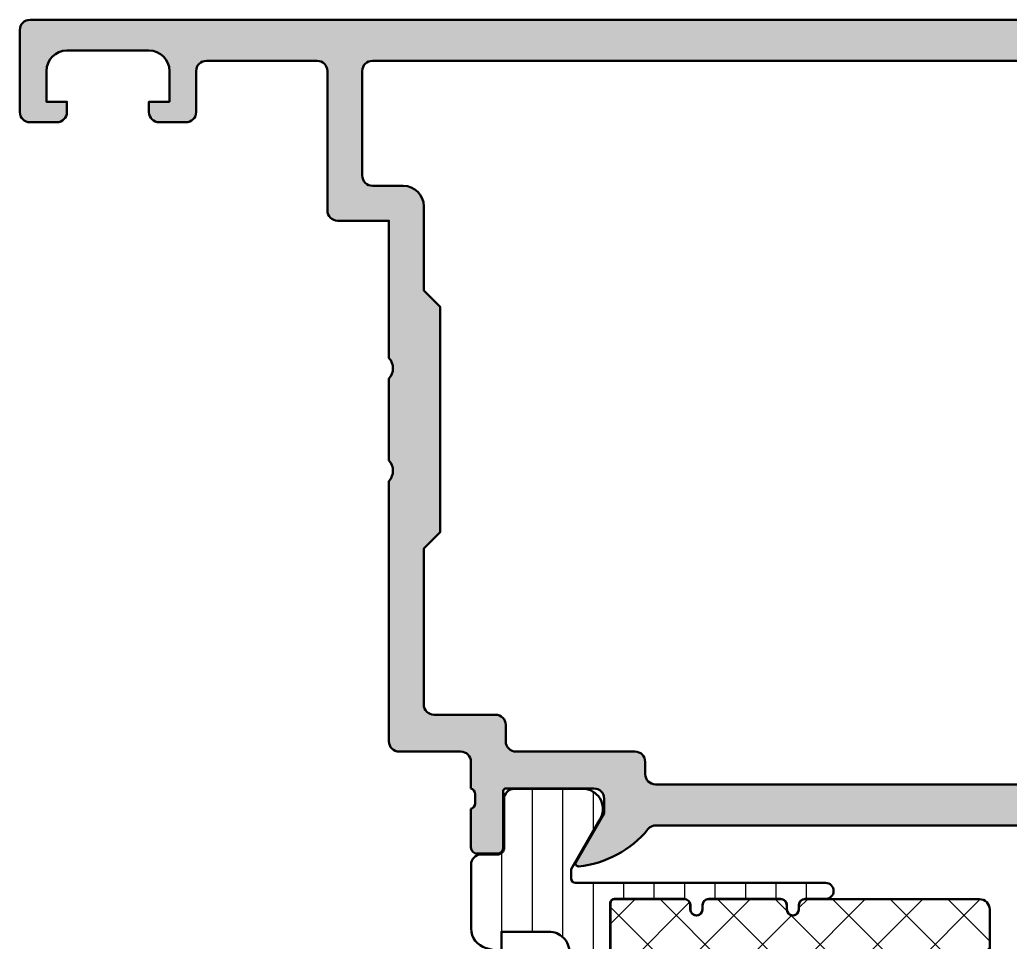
# Model space of a CAD drawing. Extents: x -25 to 78, y 0 to 90.
# Drawn here: x -25 to 23.3, y 45 to 90 of the extents above; entities that cross this region are included whole.
import ezdxf

# ---------------------------------------------------------------- set-up
doc = ezdxf.new("R2010")
doc.units = 0
for name, color, linetype, lineweight in [('0S-Alu contour', 7, 'Continuous', 50), ('0S-Alu hatch', 252, 'Continuous', 25), ('0S-Plastic contour', 254, 'Continuous', 50), ('0S-Plastic hatch', 253, 'Continuous', 25), ('0S-PT contour', 91, 'Continuous', 50), ('0S-PT hatch', 103, 'Continuous', 25)]:
    doc.layers.add(name, color=color, linetype=linetype, lineweight=lineweight)

# ---------------------------------------------------------------- blocks, each defined once
blk = doc.blocks.new('439400__DF1CBACC_DC30_46AF_9E8D_9D6C6696B9F3_')
at = {"layer": '0S-PT hatch'}
h = blk.add_hatch(dxfattribs=at)
h.set_pattern_fill('ANSI37', color=256, scale=0.625, angle=90, style=0)
h.set_pattern_definition([(135, (0, 0), (-1.403165018917055, -1.403165018917055), []), (225, (0, 0), (1.403165018917055, -1.403165018917055), [])])
edge = h.paths.add_edge_path()
edge.add_line((22.29999999999973, 46.60001645432259), (22.29999999999966, 23.80001645432195))
edge.add_ellipse((21.79999999999972, 23.80001645432195), major_axis=(-0.4999999999999432, 0), ratio=1, start_angle=90, end_angle=180, ccw=False)
edge.add_line((21.79999999999972, 23.30001645432201), (13.2999938258325, 23.30001645432201))
edge.add_ellipse((13.2999938258325, 23.60001645432205), major_axis=(-0.3000000000000398, 0), ratio=1, start_angle=0, end_angle=90, ccw=False)
edge.add_line((12.99999382583246, 23.60001645432205), (12.99999382583246, 23.80001645432232))
edge.add_arc((12.69999840346918, 23.8000164543223), 0.2999954223632812, 0, 180)
edge.add_line((12.4000029811059, 23.80001645432229), (12.4000029811059, 23.60001645432253))
edge.add_ellipse((12.10000298110583, 23.60001645432253), major_axis=(-0.3000000000000682, 0), ratio=1, start_angle=90, end_angle=180, ccw=False)
edge.add_line((12.10000298110583, 23.30001645432246), (8.599993825832428, 23.30001645432247))
edge.add_ellipse((8.599993825832428, 23.60001645432242), major_axis=(-0.2999999999999545, 0), ratio=1, start_angle=0, end_angle=90, ccw=False)
edge.add_line((8.299993825832473, 23.60001645432242), (8.299993825832473, 23.8000164543223))
edge.add_arc((7.999998403469163, 23.80001645432231), 0.2999954223633097, 0, 180)
edge.add_line((7.700002981105853, 23.80001645432233), (7.700002981105853, 23.60001645432234))
edge.add_ellipse((7.400002981105927, 23.60001645432234), major_axis=(-0.2999999999999261, 0), ratio=1, start_angle=90, end_angle=180, ccw=False)
edge.add_line((7.400002981105927, 23.30001645432241), (3.999999999999772, 23.30001645432235))
edge.add_ellipse((3.999999999999772, 23.50001645432234), major_axis=(-0.1999999999999886, 0), ratio=1, start_angle=0, end_angle=90, ccw=False)
edge.add_line((3.799999999999783, 23.50001645432234), (3.799999999999727, 46.90001645432235))
edge.add_ellipse((3.999999999999687, 46.90001645432235), major_axis=(-0.1999999999999602, 0), ratio=1, start_angle=270, end_angle=360, ccw=False)
edge.add_line((3.999999999999687, 47.10001645432231), (7.40000298110587, 47.10001645432225))
edge.add_ellipse((7.40000298110587, 46.80001645432226), major_axis=(-0.2999999999999829, 0), ratio=1, start_angle=180, end_angle=270, ccw=False)
edge.add_line((7.700002981105853, 46.80001645432226), (7.700002981105853, 46.60001645432234))
edge.add_arc((7.999998403469163, 46.60001645432231), 0.2999954223633097, 180, 360)
edge.add_line((8.299993825832473, 46.60001645432229), (8.299993825832473, 46.8000164543222))
edge.add_ellipse((8.599993825832456, 46.8000164543222), major_axis=(-0.2999999999999829, 0), ratio=1, start_angle=270, end_angle=360, ccw=False)
edge.add_line((8.599993825832456, 47.10001645432218), (12.10000298110591, 47.10001645432218))
edge.add_ellipse((12.10000298110591, 46.8000164543222), major_axis=(-0.2999999999999829, 0), ratio=1, start_angle=180, end_angle=270, ccw=False)
edge.add_line((12.4000029811059, 46.8000164543222), (12.4000029811059, 46.60001645432234))
edge.add_arc((12.69999840346918, 46.60001645432231), 0.2999954223632812, 180, 360)
edge.add_line((12.99999382583246, 46.60001645432229), (12.99999382583246, 46.80001645432257))
edge.add_ellipse((13.29999382583241, 46.80001645432257), major_axis=(-0.2999999999999545, 0), ratio=1, start_angle=270, end_angle=360, ccw=False)
edge.add_line((13.29999382583241, 47.10001645432252), (21.79999999999961, 47.1000164543227))
edge.add_ellipse((21.79999999999962, 46.60001645432259), major_axis=(-0.5000000000001137, 0), ratio=1, start_angle=180, end_angle=270.00000000000165, ccw=False)
at = {"layer": '0S-PT contour', "color": 7}
for points in [[(3.799999999999783, 23.50001645432234), (3.799999999999727, 46.90001645432235)], [(3.999999999999687, 47.10001645432231), (7.40000298110587, 47.10001645432225)], [(8.599993825832456, 47.10001645432218), (12.10000298110591, 47.10001645432218)], [(13.29999382583241, 47.10001645432252), (21.79999999999961, 47.1000164543227)], [(7.700002981105853, 46.80001645432226), (7.700002981105853, 46.60001645432234)], [(8.299993825832473, 46.60001645432229), (8.299993825832473, 46.8000164543222)], [(12.4000029811059, 46.8000164543222), (12.4000029811059, 46.60001645432234)], [(12.99999382583246, 46.60001645432229), (12.99999382583246, 46.80001645432257)], [(22.29999999999973, 46.60001645432259), (22.29999999999966, 23.80001645432195)], [(7.700002981105853, 23.80001645432233), (7.700002981105853, 23.60001645432234)], [(8.299993825832473, 23.60001645432242), (8.299993825832473, 23.8000164543223)], [(12.4000029811059, 23.80001645432229), (12.4000029811059, 23.60001645432253)], [(12.99999382583246, 23.60001645432205), (12.99999382583246, 23.80001645432232)], [(7.400002981105927, 23.30001645432241), (3.999999999999772, 23.30001645432235)], [(12.10000298110583, 23.30001645432246), (8.599993825832428, 23.30001645432247)], [(21.79999999999972, 23.30001645432201), (13.2999938258325, 23.30001645432201)]]:
    blk.add_lwpolyline(points, dxfattribs=at)
at = {"layer": '0S-PT contour', "color": 7, "extrusion": (0, 0, -1)}
for centre, radius, start, end in [((-3.999999999999687, 46.90001645432235), 0.1999999999999602, 0, 90), ((-7.40000298110587, 46.80001645432226), 0.2999999999999829, 90, 180), ((-8.599993825832456, 46.8000164543222), 0.2999999999999829, 0, 90), ((-12.10000298110591, 46.8000164543222), 0.2999999999999829, 90, 180), ((-13.29999382583241, 46.80001645432257), 0.2999999999999545, 0, 90), ((-21.79999999999962, 46.60001645432259), 0.5000000000001137, 89.99999999999837, 180), ((-21.79999999999972, 23.80001645432195), 0.4999999999999432, 180, 270), ((-3.999999999999772, 23.50001645432234), 0.1999999999999886, 270, 0), ((-7.400002981105927, 23.60001645432234), 0.2999999999999261, 180, 270), ((-8.599993825832428, 23.60001645432242), 0.2999999999999545, 270, 0), ((-12.10000298110583, 23.60001645432253), 0.3000000000000682, 180, 270), ((-13.2999938258325, 23.60001645432205), 0.3000000000000398, 270, 0)]:
    blk.add_arc(centre, radius, start, end, dxfattribs=at)
at = {"layer": '0S-PT contour', "color": 7}
for centre, radius, start, end in [((7.999998403469163, 46.60001645432231), 0.2999954223633097, 180, 0), ((12.69999840346918, 46.60001645432231), 0.2999954223632812, 180, 0), ((7.999998403469163, 23.80001645432231), 0.2999954223633097, 0, 180), ((12.69999840346918, 23.8000164543223), 0.2999954223632812, 0, 180)]:
    blk.add_arc(centre, radius, start, end, dxfattribs=at)
blk = doc.blocks.new('284173__0D67CFD9_0492_4DE4_8961_219E369ACE94___E1C310D1_CF3D_45E3_8FBE_ED5150BC9046_')
at = {"layer": '0S-Plastic hatch'}
h = blk.add_hatch(dxfattribs=at)
h.set_pattern_fill('ANSI31', color=256, scale=0.4680000000000001, angle=45, style=0)
h.set_pattern_definition([(90, (0, 0), (-1.4859, 0), [])])
edge = h.paths.add_edge_path()
edge.add_arc((-1.998892987228018, 45.669667572746), 0.9911072607428558, 180.040529967685, 254.9400474002998)
edge.add_line((-2.256412009459126, 44.71260040922698), (-1.510000298125277, 44.51302508534097))
edge.add_line((-1.510000298125277, 44.51302508534097), (-1.51002311706793, 45.5099999195536))
edge.add_line((-1.51002311706793, 45.5099999195536), (0.7998854011839427, 45.50999992563147))
edge.add_ellipse((0.7998854011970593, 44.49988226815095), major_axis=(-1.010117657480513, 0), ratio=1, start_angle=180, end_angle=270.00000000074397, ccw=False)
edge.add_line((1.810003058677573, 44.49988226815095), (1.810003058677651, 37.90010917022585))
edge.add_ellipse((0.7998938009335319, 37.90010917127971), major_axis=(-1.010109257744119, 0), ratio=1, start_angle=90.00000000029752, end_angle=180, ccw=False)
edge.add_line((0.7998938009387758, 36.88999991353559), (-0.4998857138641313, 36.88999991261291))
edge.add_ellipse((-0.499885709188348, 37.90013710101612), major_axis=(-1.010137188403213, 0), ratio=1, start_angle=0.00785883787767716, end_angle=89.99999973478589, ccw=False)
edge.add_line((-1.510022888089413, 37.89999854797713), (-1.510022888183598, 41.48697372013972))
edge.add_line((-1.510022888183598, 41.48697372013972), (-2.256411349988368, 41.28733857180318))
edge.add_arc((-1.998815080353068, 40.33020355047907), 0.9911928607365638, 105.0632453292084, 179.9547890322134)
edge.add_line((-2.990007632507703, 40.33098568110417), (-2.990007629394526, 31.66900626723482))
edge.add_arc((-1.998859386345984, 31.66970738699598), 0.9911484910280252, 180.0405299578921, 254.9400474092405)
edge.add_line((-2.256389121277039, 30.71260040922731), (-1.510022888183613, 30.51303724529854))
edge.add_line((-1.510022888183613, 30.51303724529854), (-1.510022888183485, 34.10000602636074))
edge.add_ellipse((-0.4998850233552617, 34.09986815911052), major_axis=(-1.010137874236532, 0), ratio=1, start_angle=270.0000389024916, end_angle=359.9921800658741, ccw=False)
edge.add_line((-0.4998857092152065, 35.11000603334682), (0.7998938063117293, 35.11000603242418))
edge.add_ellipse((0.7998938009155268, 34.09989677466207), major_axis=(-1.01010925776211, 0), ratio=1, start_angle=180, end_angle=269.9999996939147, ccw=False)
edge.add_line((1.810003058677637, 34.09989677466207), (1.810003051757249, 25.81576744355252))
edge.add_ellipse((1.500003051757303, 25.81576744381149), major_axis=(-0.3099999999999454, 0), ratio=1, start_angle=68.5397444279181, end_angle=180, ccw=False)
edge.add_arc((-5.4609107849e-06, 22.00001398454269), 3.789999999999877, 68.53974442791787, 107.0188797955989)
edge.add_ellipse((-1.200021362307992, 25.92046827408525), major_axis=(-0.3099999999999803, 0), ratio=1, start_angle=0, end_angle=107.0188797955978, ccw=False)
edge.add_line((-1.510021362307973, 25.92046827408525), (-1.51002136230808, 27.4869737201395))
edge.add_line((-1.51002136230808, 27.4869737201395), (-2.256409824111258, 27.28733857180357))
edge.add_arc((-1.998813554477436, 26.33020355047892), 0.9911928607367045, 105.0632453291177, 179.9547890312299)
edge.add_line((-2.990006106632198, 26.33098568112104), (-2.990006103518922, 20.10004730203265))
edge.add_arc((-2.800006103518924, 20.10004730203265), 0.1899999999999977, 180, 270)
edge.add_line((-2.800006103518924, 19.91004730203265), (-1.173990732037623, 19.91004730203264))
edge.add_arc((-1.173990732037623, 20.1000473020329), 0.1900000000002535, 270, 354.9998434473357)
edge.add_line((-0.9847137846474004, 20.0834871937381), (-0.9111097101340703, 20.92475914023555))
edge.add_arc((-1.200006103518802, 20.95003509500125), 0.2900000000000405, 354.9998434473379, 449.9999999999775)
edge.add_line((-1.200006103518688, 21.24003509500129), (-1.592586124307302, 21.24003509500146))
edge.add_ellipse((5.31940319206e-05, 22.10003509597818), major_axis=(-1.809999999999993, 0), ratio=1, start_angle=151.6316564767591, end_angle=28.368343523240924, ccw=False)
edge.add_line((1.592692512371142, 21.24003509500146), (1.199993896481259, 21.24003509500146))
edge.add_arc((1.199993896481259, 20.95003509500131), 0.2900000000001483, 90, 185.0001565526679)
edge.add_line((0.911097503096423, 20.92475914023557), (0.9847015776098402, 20.08348719373788))
edge.add_arc((1.173978524999768, 20.10004730203266), 0.1899999999999585, 185.0001565526667, 270)
edge.add_line((1.173978524999768, 19.9100473020327), (2.499993896484184, 19.91004730203264))
edge.add_arc((2.499993896484212, 20.4000473020328), 0.4900000000001583, 269.9999999999966, 362.2920152210359)
edge.add_ellipse((4.997993841998166, 20.50002866135775), major_axis=(-2.009999999999877, 0), ratio=1, start_angle=-89.9999999999996, end_angle=2.2920152210356832, ccw=False)
edge.add_line((4.997993841998152, 22.51002866135763), (14.29999687759033, 22.51002866135781))
edge.add_arc((14.29999687759033, 22.90002255784218), 0.3899938964843734, 270, 450)
edge.add_line((14.29999687759033, 23.29001645432655), (13.29999382583253, 23.29001645432655))
edge.add_ellipse((13.29999382583253, 23.60001645432662), major_axis=(-0.3100000000000662, 0), ratio=1, start_angle=0, end_angle=90, ccw=False)
edge.add_line((12.98999382583246, 23.60001645432662), (12.98999382583245, 23.80001645432917))
edge.add_arc((12.69999840346912, 23.80001645432913), 0.289995422363333, 0, 180)
edge.add_line((12.41000298110579, 23.80001645432909), (12.41000298110584, 23.60001645432674))
edge.add_ellipse((12.10000298110579, 23.60001645432665), major_axis=(-0.3100000000000591, 0), ratio=1, start_angle=90, end_angle=180, ccw=False)
edge.add_line((12.10000298110579, 23.2900164543266), (8.599993825832485, 23.29001645432656))
edge.add_ellipse((8.599993825832485, 23.60001645432658), major_axis=(-0.3100000000000165, 0), ratio=1, start_angle=0, end_angle=90, ccw=False)
edge.add_line((8.289993825832468, 23.60001645432658), (8.289993825832523, 23.80001645432637))
edge.add_arc((7.99999840346922, 23.80001645432642), 0.2899954223633045, 0, 180)
edge.add_line((7.710002981105915, 23.80001645432649), (7.710002981105859, 23.60001645432658))
edge.add_ellipse((7.400002981105814, 23.60001645432667), major_axis=(-0.3100000000000449, 0), ratio=1, start_angle=90, end_angle=180, ccw=False)
edge.add_line((7.400002981105814, 23.29001645432663), (3.999999999999701, 23.2900164543265))
edge.add_ellipse((3.999999999999715, 23.50001645432477), major_axis=(-0.2099999999982707, 0), ratio=1, start_angle=0, end_angle=89.99999999999608, ccw=False)
edge.add_line((3.790000000001445, 23.50001645432477), (3.789999999999665, 46.90001645432626))
edge.add_ellipse((3.999999999999673, 46.90001645432627), major_axis=(-0.210000000000008, 0), ratio=1, start_angle=270, end_angle=360, ccw=False)
edge.add_line((3.999999999999673, 47.11001645432628), (7.400002981105927, 47.11001645432617))
edge.add_ellipse((7.400002981105927, 46.80001645432617), major_axis=(-0.3099999999999952, 0), ratio=1, start_angle=180, end_angle=270, ccw=False)
edge.add_line((7.710002981105922, 46.80001645432617), (7.710002981105859, 46.60001645432647))
edge.add_arc((7.999998403469191, 46.60001645432646), 0.289995422363333, 180, 360)
edge.add_line((8.289993825832523, 46.60001645432646), (8.289993825832523, 46.80001645432632))
edge.add_ellipse((8.599993825832428, 46.80001645432631), major_axis=(-0.3099999999999028, 0), ratio=1, start_angle=270, end_angle=360, ccw=False)
edge.add_line((8.599993825832428, 47.11001645432622), (12.10000298110581, 47.11001645432622))
edge.add_ellipse((12.10000298110583, 46.8000164543262), major_axis=(-0.3100000000000236, 0), ratio=1, start_angle=180, end_angle=270.0000000000026, ccw=False)
edge.add_line((12.41000298110585, 46.8000164543262), (12.41000298110568, 46.60001645432394))
edge.add_arc((12.69999840346907, 46.60001645432388), 0.2899954223633898, 180, 360)
edge.add_line((12.98999382583245, 46.60001645432383), (12.98999382583245, 46.80001645432625))
edge.add_ellipse((13.29999382583249, 46.80001645432625), major_axis=(-0.3100000000000307, 0), ratio=1, start_angle=270, end_angle=360, ccw=False)
edge.add_line((13.29999382583249, 47.11001645432628), (14.29999687759034, 47.11001645432627))
edge.add_arc((14.29999687759033, 47.50001035081062), 0.3899938964843486, 270.0000000000021, 450.0000000000021)
edge.add_line((14.29999687759031, 47.89000424729497), (2.100003454003697, 47.89000424729515))
edge.add_ellipse((2.100003454003697, 48.10000424729516), major_axis=(-0.210000000000008, 0), ratio=1, start_angle=0, end_angle=90, ccw=False)
edge.add_line((1.890003454003689, 48.10000424729516), (1.890003454003689, 48.56250812677634))
edge.add_line((1.890003454003689, 48.56250812677634), (3.276940554249094, 50.96475365130364))
edge.add_arc((2.4442288491081, 51.50018192527415), 0.9899960709244565, 327.2592430287524, 441.7771036410999)
edge.add_line((2.585822496184208, 52.47999999999699), (-0.8900046396252179, 52.48000000000407))
edge.add_arc((-0.8900046396252321, 51.99000402255849), 0.4899959774455809, 89.99999999999834, 180.0079247372467)
edge.add_line((-1.380000612383899, 51.989936249864), (-1.379668669632053, 49.59004587753542))
edge.add_ellipse((-1.689668666672773, 49.59000300000316), major_axis=(-0.3100000000060144, 0), ratio=1, start_angle=90.00000000110578, end_angle=180.0079248439906, ccw=False)
edge.add_line((-1.68966866666679, 49.28000299999715), (-2.499999985071511, 49.28000299999722))
edge.add_arc((-2.499999985071539, 48.79000299999709), 0.490000000000137, 89.99999999999667, 180)
edge.add_line((-2.989999985071676, 48.79000299999709), (-2.990000000001586, 45.66896648198082))
at = {"layer": '0S-Plastic contour', "color": 7}
for points in [[(2.585822496184208, 52.47999999999699), (-0.8900046396252179, 52.48000000000407)], [(-1.380000612383899, 51.989936249864), (-1.379668669632053, 49.59004587753542)], [(1.890003454003689, 48.10000424729516), (1.890003454003689, 48.56250812677634), (3.276940554249094, 50.96475365130364)], [(-1.68966866666679, 49.28000299999715), (-2.499999985071511, 49.28000299999722)], [(-2.989999985071676, 48.79000299999709), (-2.990000000001586, 45.66896648198082)], [(14.29999687759031, 47.89000424729497), (2.100003454003697, 47.89000424729515)], [(3.790000000001445, 23.50001645432477), (3.789999999999665, 46.90001645432626)], [(3.999999999999673, 47.11001645432628), (7.400002981105927, 47.11001645432617)], [(8.599993825832428, 47.11001645432622), (12.10000298110581, 47.11001645432622)], [(13.29999382583249, 47.11001645432628), (14.29999687759034, 47.11001645432627)], [(7.710002981105922, 46.80001645432617), (7.710002981105859, 46.60001645432647)], [(8.289993825832523, 46.60001645432646), (8.289993825832523, 46.80001645432632)], [(12.41000298110585, 46.8000164543262), (12.41000298110568, 46.60001645432394)], [(12.98999382583245, 46.60001645432383), (12.98999382583245, 46.80001645432625)], [(-2.256412009459126, 44.71260040922698), (-1.510000298125277, 44.51302508534097), (-1.51002311706793, 45.5099999195536), (0.7998854011839427, 45.50999992563147)], [(1.810003058677573, 44.49988226815095), (1.810003058677651, 37.90010917022585)], [(-1.510022888089413, 37.89999854797713), (-1.510022888183598, 41.48697372013972), (-2.256411349988368, 41.28733857180318)], [(-2.990007632507703, 40.33098568110417), (-2.990007629394526, 31.66900626723482)], [(0.7998938009387758, 36.88999991353559), (-0.4998857138641313, 36.88999991261291)], [(-0.4998857092152065, 35.11000603334682), (0.7998938063117293, 35.11000603242418)], [(-2.256389121277039, 30.71260040922731), (-1.510022888183613, 30.51303724529854), (-1.510022888183485, 34.10000602636074)], [(1.810003058677637, 34.09989677466207), (1.810003051757249, 25.81576744355252)], [(-1.510021362307973, 25.92046827408525), (-1.51002136230808, 27.4869737201395), (-2.256409824111258, 27.28733857180357)], [(-2.990006106632198, 26.33098568112104), (-2.990006103518922, 20.10004730203265)], [(7.710002981105915, 23.80001645432649), (7.710002981105859, 23.60001645432658)], [(8.289993825832468, 23.60001645432658), (8.289993825832523, 23.80001645432637)], [(12.41000298110579, 23.80001645432909), (12.41000298110584, 23.60001645432674)], [(12.98999382583246, 23.60001645432662), (12.98999382583245, 23.80001645432917)], [(7.400002981105814, 23.29001645432663), (3.999999999999701, 23.2900164543265)], [(12.10000298110579, 23.2900164543266), (8.599993825832485, 23.29001645432656)], [(14.29999687759033, 23.29001645432655), (13.29999382583253, 23.29001645432655)], [(4.997993841998152, 22.51002866135763), (14.29999687759033, 22.51002866135781)], [(-1.200006103518688, 21.24003509500129), (-1.592586124307302, 21.24003509500146)], [(-0.9847137846474004, 20.0834871937381), (-0.9111097101340703, 20.92475914023555)], [(0.911097503096423, 20.92475914023557), (0.9847015776098402, 20.08348719373788)], [(1.592692512371142, 21.24003509500146), (1.199993896481259, 21.24003509500146)], [(-2.800006103518924, 19.91004730203265), (-1.173990732037623, 19.91004730203264)], [(1.173978524999768, 19.9100473020327), (2.499993896484184, 19.91004730203264)]]:
    blk.add_lwpolyline(points, dxfattribs=at)
for centre, radius, start, end in [((-0.8900046396252321, 51.99000402255849), 0.4899959774455809, 89.99999999999834, 180.0079247372467), ((2.4442288491081, 51.50018192527415), 0.9899960709244565, 327.2592430287524, 81.7771036411), ((-2.499999985071539, 48.79000299999709), 0.490000000000137, 89.99999999999667, 180), ((14.29999687759033, 47.50001035081062), 0.3899938964843486, 270.0000000000021, 90.00000000000207), ((7.999998403469191, 46.60001645432646), 0.289995422363333, 180, 0), ((12.69999840346907, 46.60001645432388), 0.2899954223633898, 180, 0), ((-1.998892987228018, 45.669667572746), 0.9911072607428558, 180.040529967685, 254.9400474002998), ((-1.998815080353068, 40.33020355047907), 0.9911928607365638, 105.0632453292084, 179.9547890322134), ((-1.998859386345984, 31.66970738699598), 0.9911484910280252, 180.0405299578921, 254.9400474092405), ((-1.998813554477436, 26.33020355047892), 0.9911928607367045, 105.0632453291177, 179.9547890312299), ((-5.4609107849e-06, 22.00001398454269), 3.789999999999877, 68.53974442791787, 107.0188797955989), ((7.99999840346922, 23.80001645432642), 0.2899954223633045, 0, 180), ((12.69999840346912, 23.80001645432913), 0.289995422363333, 0, 180), ((14.29999687759033, 22.90002255784218), 0.3899938964843734, 270, 90), ((-1.200006103518802, 20.95003509500125), 0.2900000000000405, 354.9998434473379, 89.99999999997755), ((1.199993896481259, 20.95003509500131), 0.2900000000001483, 90, 185.0001565526679), ((2.499993896484212, 20.4000473020328), 0.4900000000001583, 269.9999999999966, 2.292015221035908), ((-2.800006103518924, 20.10004730203265), 0.1899999999999977, 180, 270), ((-1.173990732037623, 20.1000473020329), 0.1900000000002535, 270, 354.9998434473357), ((1.173978524999768, 20.10004730203266), 0.1899999999999585, 185.0001565526667, 270)]:
    blk.add_arc(centre, radius, start, end, dxfattribs=at)
at = {"layer": '0S-Plastic contour', "color": 7, "extrusion": (0, 0, -1)}
for centre, radius, start, end in [((1.689668666672773, 49.59000300000316), 0.3100000000060144, 179.9920751560094, 269.9999999988942), ((-2.100003454003697, 48.10000424729516), 0.210000000000008, 270, 0), ((-3.999999999999673, 46.90001645432627), 0.210000000000008, 0, 90), ((-7.400002981105927, 46.80001645432617), 0.3099999999999952, 90, 180), ((-8.599993825832428, 46.80001645432631), 0.3099999999999028, 0, 90), ((-12.10000298110583, 46.8000164543262), 0.3100000000000236, 89.99999999999739, 180), ((-13.29999382583249, 46.80001645432625), 0.3100000000000307, 0, 90), ((-0.7998854011970593, 44.49988226815095), 1.010117657480513, 89.999999999256, 180), ((0.499885709188348, 37.90013710101612), 1.010137188403213, 270.0000002652141, 359.9921411621223), ((-0.7998938009335319, 37.90010917127971), 1.010109257744119, 180, 269.9999999997025), ((0.4998850233552617, 34.09986815911052), 1.010137874236532, 0.0078199341258925, 89.9999610975084), ((-0.7998938009155268, 34.09989677466207), 1.01010925776211, 90.00000030608534, 180), ((1.200021362307992, 25.92046827408525), 0.3099999999999803, 252.9811202044022, 0), ((-1.500003051757303, 25.81576744381149), 0.3099999999999454, 180, 291.4602555720819), ((-5.31940319206e-05, 22.10003509597818), 1.809999999999993, 331.6316564767591, 208.368343523241), ((-3.999999999999715, 23.50001645432477), 0.2099999999982707, 270.0000000000039, 0), ((-7.400002981105814, 23.60001645432667), 0.3100000000000449, 180, 270), ((-8.599993825832485, 23.60001645432658), 0.3100000000000165, 270, 0), ((-12.10000298110579, 23.60001645432665), 0.3100000000000591, 180, 270), ((-13.29999382583253, 23.60001645432662), 0.3100000000000662, 270, 0), ((-4.997993841998166, 20.50002866135775), 2.009999999999877, 357.7079847789643, 89.99999999999959)]:
    blk.add_arc(centre, radius, start, end, dxfattribs=at)
blk = doc.blocks.new('438510__AA817D26_4450_4EFD_9C6D_AEDBDDB25032_')
at = {"layer": '0S-Alu hatch'}
h = blk.add_hatch(color=256, dxfattribs=at)
edge = h.paths.add_edge_path()
edge.add_ellipse((-10.50000000000006, 87.49999999999994), major_axis=(-0.500000000000057, 0), ratio=1, start_angle=180, end_angle=270, ccw=False)
edge.add_line((-10, 87.49999999999994), (-10, 80.69999999999989))
edge.add_arc((-9.50000000000017, 80.69999999999987), 0.4999999999998295, 180, 270.0000000000017)
edge.add_line((-9.500000000000156, 80.20000000000005), (-7, 80.20000000000005))
edge.add_line((-7, 80.20000000000005), (-7, 73.5))
edge.add_ellipse((-7.525026953992664, 73), major_axis=(-0.7250195186467849, 0), ratio=1, start_angle=136.398650048409, end_angle=223.6013499515911, ccw=False)
edge.add_line((-7, 72.5), (-7, 68.5))
edge.add_ellipse((-7.525026953992664, 68), major_axis=(-0.7250195186467849, 0), ratio=1, start_angle=136.398650048409, end_angle=223.6013499515911, ccw=False)
edge.add_line((-7, 67.5), (-7, 54.79999999999995))
edge.add_arc((-6.5, 54.79999999999995), 0.5, 180, 270)
edge.add_line((-6.5, 54.29999999999995), (-3.5, 54.29999999999995))
edge.add_ellipse((-3.5, 53.79999999999995), major_axis=(-0.5, 0), ratio=1, start_angle=180, end_angle=270, ccw=False)
edge.add_line((-3, 53.79999999999995), (-3.000000000000113, 52.49999999999999))
edge.add_ellipse((-3.078836446543121, 52.23247940800685), major_axis=(-0.2788950563274381, 0), ratio=1, start_angle=178.8354106259178, end_angle=253.5801235805157, ccw=False)
edge.add_line((-2.799999000000068, 52.22681100000855), (-2.79999900000007, 51.7732170000085))
edge.add_ellipse((-3.078867095643104, 51.76755634053141), major_axis=(-0.2789255417370161, 0), ratio=1, start_angle=106.4245945553493, end_angle=181.1628700728928, ccw=False)
edge.add_line((-3, 51.50001300000859), (-3.000000000000227, 49.62000200000014))
edge.add_arc((-2.700000000000159, 49.62000200000011), 0.3000000000000682, 180, 270)
edge.add_line((-2.700000000000159, 49.32000200000004), (-1.720025680957178, 49.32000200000004))
edge.add_arc((-1.720025680957178, 49.62000199999999), 0.2999999999999545, 270, 360)
edge.add_line((-1.420025680957223, 49.62000199999999), (-1.420025680957337, 52.37999999999992))
edge.add_ellipse((-1.300025680957276, 52.37999999999992), major_axis=(-0.1200000000000614, 0), ratio=1, start_angle=270, end_angle=360, ccw=False)
edge.add_line((-1.300025680957276, 52.49999999999999), (3, 52.49999999999999))
edge.add_ellipse((3, 51.99999999999999), major_axis=(-0.5, 0), ratio=1, start_angle=180, end_angle=270, ccw=False)
edge.add_line((3.5, 51.99999999999999), (3.5, 51.29999999999995))
edge.add_line((3.5, 51.29999999999995), (2.118504542377579, 48.90717967697251))
edge.add_arc((2.238119784648247, 48.83811978464834), 0.1381197846483142, 149.9999999999941, 275.6225775507941)
edge.add_arc((1.7617767588264, 53.67660886184735), 4.999999999999486, 275.6225775507913, 320.793981443761)
edge.add_ellipse((6.023606274623659, 50.19999999999964), major_axis=(-0.5000000000003734, 0), ratio=1, start_angle=269.9999999999984, end_angle=320.7939814437604, ccw=False)
edge.add_line((6.023606274623674, 50.70000000000002), (37.79999999999985, 50.70000000000003))
edge.add_ellipse((37.79999999999985, 50.19999999999896), major_axis=(-0.5000000000010659, 0), ratio=1, start_angle=197.7484163560687, end_angle=270, ccw=False)
edge.add_arc((43.03822324117364, 51.87660886184664), 4.999999999998878, 197.7484163560688, 264.3774224492055)
edge.add_arc((42.56188021535158, 47.0381197846483), 0.1381197846483463, 264.3774224492008, 389.9999999999985)
edge.add_line((42.68149545762229, 47.10717967697247), (41.29999999999994, 49.49999999999987))
edge.add_line((41.29999999999994, 49.49999999999987), (41.29999999999994, 50.20000000000003))
edge.add_ellipse((41.79999999999983, 50.20000000000003), major_axis=(-0.4999999999998864, 0), ratio=1, start_angle=269.9999999999984, end_angle=360, ccw=False)
edge.add_line((41.79999999999984, 50.69999999999992), (46.10002568095717, 50.6999999999998))
edge.add_ellipse((46.10002568095717, 50.5799999999998), major_axis=(-0.1200000000000045, 0), ratio=1, start_angle=180, end_angle=270, ccw=False)
edge.add_line((46.22002568095718, 50.5799999999998), (46.22002568095717, 47.8200019999998))
edge.add_arc((46.52002568095723, 47.8200019999998), 0.3000000000000682, 180, 270)
edge.add_line((46.52002568095723, 47.52000199999973), (47.49999999999993, 47.52000199999973))
edge.add_arc((47.49999999999993, 47.82000199999974), 0.3000000000000114, 270, 360)
edge.add_line((47.79999999999994, 47.82000199999974), (47.79999999999994, 49.7000130000083))
edge.add_ellipse((47.87886709564313, 49.96755634053117), major_axis=(-0.2789255417370938, 0), ratio=1, start_angle=-1.1628700728896888, end_angle=73.57540544463859, ccw=False)
edge.add_line((47.59999900000002, 49.97321700000824), (47.59999900000003, 50.42681100000835))
edge.add_ellipse((47.87883644654295, 50.43247940800668), major_axis=(-0.2788950563273091, 0), ratio=1, start_angle=-73.58012358051099, end_angle=1.164589374089985, ccw=False)
edge.add_line((47.79999999999995, 50.69999999999969), (47.79999999999995, 69.99999999999999))
edge.add_ellipse((48.09999999999991, 69.99999999999999), major_axis=(-0.2999999999999545, 0), ratio=1, start_angle=270.00000000000273, end_angle=360, ccw=False)
edge.add_line((48.09999999999989, 70.29999999999994), (51.29999999999995, 70.30000000000005))
edge.add_line((51.29999999999995, 70.30000000000005), (51.29999999999995, 69.49999999999999))
edge.add_line((51.29999999999995, 69.49999999999999), (52.29999999999995, 69.49999999999999))
edge.add_arc((52.29999999999995, 69.99999999999999), 0.5, 270, 360)
edge.add_line((52.79999999999995, 69.99999999999999), (52.79999999999995, 74.49999999999999))
edge.add_arc((51.79999999999996, 74.49999999999999), 1, 0, 90)
edge.add_line((51.79999999999996, 75.49999999999999), (51.29999999999995, 75.49999999999999))
edge.add_line((51.29999999999995, 75.49999999999999), (51.29999999999995, 72.99999999999993))
edge.add_ellipse((50.30000000000001, 72.99999999999993), major_axis=(-0.999999999999943, 0), ratio=1, start_angle=90, end_angle=180, ccw=False)
edge.add_line((50.30000000000001, 71.99999999999999), (49, 71.99999999999999))
edge.add_ellipse((49, 72.99999999999999), major_axis=(-1, 0), ratio=1, start_angle=0, end_angle=90, ccw=False)
edge.add_line((48, 72.99999999999999), (48, 79.99999999999999))
edge.add_ellipse((48.52500000000003, 80.49999999999999), major_axis=(-0.7250000000000246, 0), ratio=1, start_angle=-43.60281897270181, end_angle=43.6028189727017, ccw=False)
edge.add_line((48, 80.99999999999999), (48, 86.99999999999999))
edge.add_ellipse((49, 86.99999999999999), major_axis=(-1, 0), ratio=1, start_angle=270, end_angle=360, ccw=False)
edge.add_line((49, 87.99999999999999), (50.29999999999995, 87.99999999999999))
edge.add_ellipse((50.29999999999995, 86.99999999999986), major_axis=(-1.000000000000127, 0), ratio=1, start_angle=180, end_angle=270, ccw=False)
edge.add_line((51.30000000000008, 86.99999999999986), (51.29999999999995, 85.49999999999999))
edge.add_line((51.29999999999995, 85.49999999999999), (51.90000000000009, 85.49999999999999))
edge.add_line((51.90000000000009, 85.49999999999999), (53, 86.60000000000001))
edge.add_line((53, 86.60000000000001), (53, 89.99999999999999))
edge.add_line((53, 89.99999999999999), (-24.50000000000006, 90))
edge.add_arc((-24.50000000000006, 89.50000000000006), 0.4999999999999432, 90, 180)
edge.add_line((-25, 89.50000000000006), (-25, 85.49999999999994))
edge.add_arc((-24.50000000000006, 85.49999999999994), 0.4999999999999432, 180, 270)
edge.add_line((-24.50000000000006, 85), (-23.20000000000005, 85))
edge.add_arc((-23.20000000000005, 85.5), 0.5, 270, 360)
edge.add_line((-22.70000000000004, 85.5), (-22.70000000000004, 86))
edge.add_line((-22.70000000000004, 86), (-23.70000000000004, 86))
edge.add_line((-23.70000000000004, 86), (-23.70000000000004, 87.50000000000007))
edge.add_ellipse((-22.7000000000001, 87.50000000000006), major_axis=(-0.999999999999943, 0), ratio=1, start_angle=270.0000000000008, end_angle=360, ccw=False)
edge.add_line((-22.70000000000012, 88.49999999999999), (-18.7000000000001, 88.49999999999999))
edge.add_ellipse((-18.7000000000001, 87.49999999999994), major_axis=(-1.000000000000056, 0), ratio=1, start_angle=180, end_angle=270, ccw=False)
edge.add_line((-17.70000000000004, 87.49999999999994), (-17.70000000000004, 86))
edge.add_line((-17.70000000000004, 86), (-18.70000000000004, 86))
edge.add_line((-18.70000000000004, 86), (-18.70000000000004, 85.50000000000001))
edge.add_arc((-18.20000000000003, 85.50000000000001), 0.5000000000000142, 180, 270)
edge.add_line((-18.20000000000003, 85), (-16.90000000000009, 85))
edge.add_arc((-16.90000000000009, 85.5), 0.5, 270, 360)
edge.add_line((-16.40000000000009, 85.5), (-16.40000000000009, 87.49999999999994))
edge.add_ellipse((-15.90000000000003, 87.49999999999994), major_axis=(-0.500000000000057, 0), ratio=1, start_angle=270, end_angle=360, ccw=False)
edge.add_line((-15.90000000000003, 88), (-10.50000000000006, 88))
edge = h.paths.add_edge_path()
edge.add_line((-5.300000000000181, 76.80000000000005), (-5.300000000000068, 80.89999999999989))
edge.add_arc((-6.300000000000125, 80.89999999999992), 1.000000000000056, 0, 90)
edge.add_line((-6.300000000000125, 81.89999999999996), (-7.800000000000068, 81.89999999999996))
edge.add_ellipse((-7.800000000000068, 82.39999999999998), major_axis=(-0.5, 0), ratio=1, start_angle=0, end_angle=90, ccw=False)
edge.add_line((-8.300000000000068, 82.39999999999998), (-8.300000000000068, 87.5))
edge.add_ellipse((-7.800000000000068, 87.5), major_axis=(-0.5, 0), ratio=1, start_angle=270, end_angle=360, ccw=False)
edge.add_line((-7.800000000000068, 88), (45.49999999999989, 87.99999999999999))
edge.add_ellipse((45.49999999999989, 87.49999999999999), major_axis=(-0.5, 0), ratio=1, start_angle=180, end_angle=270, ccw=False)
edge.add_line((45.99999999999988, 87.49999999999999), (45.99999999999999, 53.20000000000004))
edge.add_ellipse((45.49999999999993, 53.20000000000004), major_axis=(-0.500000000000057, 0), ratio=1, start_angle=90, end_angle=180, ccw=False)
edge.add_line((45.49999999999993, 52.69999999999999), (5.999999999999886, 52.69999999999999))
edge.add_ellipse((5.999999999999886, 53.19999999999988), major_axis=(-0.4999999999998864, 0), ratio=1, start_angle=0, end_angle=90, ccw=False)
edge.add_line((5.5, 53.19999999999988), (5.5, 53.79999999999994))
edge.add_arc((5, 53.79999999999994), 0.5, 0, 90)
edge.add_line((5, 54.29999999999994), (-0.8000000000000682, 54.29999999999994))
edge.add_ellipse((-0.8000000000000682, 54.80000000000005), major_axis=(-0.5000000000001137, 0), ratio=1, start_angle=0, end_angle=90, ccw=False)
edge.add_line((-1.300000000000181, 54.80000000000019), (-1.299999999999954, 55.60000000000002))
edge.add_arc((-1.799999999999954, 55.60000000000002), 0.5, 0, 90)
edge.add_line((-1.799999999999954, 56.10000000000002), (-4.800000000000068, 56.10000000000002))
edge.add_ellipse((-4.800000000000068, 56.60000000000002), major_axis=(-0.5, 0), ratio=1, start_angle=0, end_angle=90, ccw=False)
edge.add_line((-5.300000000000068, 56.60000000000002), (-5.299999999999954, 64.19999999999993))
edge.add_line((-5.299999999999954, 64.19999999999993), (-4.5, 65))
edge.add_line((-4.5, 65), (-4.5, 76))
edge.add_line((-4.5, 76), (-5.300000000000181, 76.80000000000005))
at = {"layer": '0S-Alu contour', "color": 7}
for points in [[(51.30000000000008, 86.99999999999986), (51.29999999999995, 85.49999999999999), (51.90000000000009, 85.49999999999999), (53, 86.60000000000001), (53, 89.99999999999999), (-24.50000000000006, 90)], [(-25, 89.50000000000006), (-25, 85.49999999999994)], [(-22.70000000000012, 88.49999999999999), (-18.7000000000001, 88.49999999999999)], [(-15.90000000000003, 88), (-10.50000000000006, 88)], [(-7.800000000000068, 88), (45.49999999999989, 87.99999999999999)], [(-22.70000000000004, 85.5), (-22.70000000000004, 86), (-23.70000000000004, 86), (-23.70000000000004, 87.50000000000007)], [(-17.70000000000004, 87.49999999999994), (-17.70000000000004, 86), (-18.70000000000004, 86), (-18.70000000000004, 85.50000000000001)], [(-16.40000000000009, 85.5), (-16.40000000000009, 87.49999999999994)], [(-10, 87.49999999999994), (-10, 80.69999999999989)], [(-8.300000000000068, 82.39999999999998), (-8.300000000000068, 87.5)], [(-24.50000000000006, 85), (-23.20000000000005, 85)], [(-18.20000000000003, 85), (-16.90000000000009, 85)], [(-6.300000000000125, 81.89999999999996), (-7.800000000000068, 81.89999999999996)], [(-5.300000000000181, 76.80000000000005), (-5.300000000000068, 80.89999999999989)], [(-9.500000000000156, 80.20000000000005), (-7, 80.20000000000005), (-7, 73.5)], [(-5.300000000000068, 56.60000000000002), (-5.299999999999954, 64.19999999999993), (-4.5, 65), (-4.5, 76), (-5.300000000000181, 76.80000000000005)], [(-7, 72.5), (-7, 68.5)], [(-7, 67.5), (-7, 54.79999999999995)], [(-1.799999999999954, 56.10000000000002), (-4.800000000000068, 56.10000000000002)], [(-1.300000000000181, 54.80000000000019), (-1.299999999999954, 55.60000000000002)], [(-6.5, 54.29999999999995), (-3.5, 54.29999999999995)], [(5, 54.29999999999994), (-0.8000000000000682, 54.29999999999994)], [(-3, 53.79999999999995), (-3.000000000000113, 52.49999999999999)], [(5.5, 53.19999999999988), (5.5, 53.79999999999994)], [(45.49999999999993, 52.69999999999999), (5.999999999999886, 52.69999999999999)], [(-2.799999000000068, 52.22681100000855), (-2.79999900000007, 51.7732170000085)], [(-1.420025680957223, 49.62000199999999), (-1.420025680957337, 52.37999999999992)], [(-1.300025680957276, 52.49999999999999), (3, 52.49999999999999)], [(3.5, 51.99999999999999), (3.5, 51.29999999999995), (2.118504542377579, 48.90717967697251)], [(-3, 51.50001300000859), (-3.000000000000227, 49.62000200000014)], [(6.023606274623674, 50.70000000000002), (37.79999999999985, 50.70000000000003)], [(-2.700000000000159, 49.32000200000004), (-1.720025680957178, 49.32000200000004)]]:
    blk.add_lwpolyline(points, dxfattribs=at)
for centre, radius, start, end in [((-24.50000000000006, 89.50000000000006), 0.4999999999999432, 90, 180), ((-24.50000000000006, 85.49999999999994), 0.4999999999999432, 180, 270), ((-23.20000000000005, 85.5), 0.5, 270, 0), ((-18.20000000000003, 85.50000000000001), 0.5000000000000142, 180, 270), ((-16.90000000000009, 85.5), 0.5, 270, 0), ((-6.300000000000125, 80.89999999999992), 1.000000000000056, 0, 90), ((-9.50000000000017, 80.69999999999987), 0.4999999999998295, 180, 270.0000000000017), ((-1.799999999999954, 55.60000000000002), 0.5, 0, 90), ((-6.5, 54.79999999999995), 0.5, 180, 270), ((5, 53.79999999999994), 0.5, 0, 90), ((1.7617767588264, 53.67660886184735), 4.999999999999486, 275.6225775507913, 320.793981443761), ((-2.700000000000159, 49.62000200000011), 0.3000000000000682, 180, 270), ((-1.720025680957178, 49.62000199999999), 0.2999999999999545, 270, 0), ((2.238119784648247, 48.83811978464834), 0.1381197846483142, 149.9999999999941, 275.6225775507941)]:
    blk.add_arc(centre, radius, start, end, dxfattribs=at)
at = {"layer": '0S-Alu contour', "color": 7, "extrusion": (0, 0, -1)}
for centre, radius, start, end in [((22.7000000000001, 87.50000000000006), 0.999999999999943, 0, 89.9999999999992), ((18.7000000000001, 87.49999999999994), 1.000000000000056, 90, 180), ((15.90000000000003, 87.49999999999994), 0.500000000000057, 0, 90), ((10.50000000000006, 87.49999999999994), 0.500000000000057, 90, 180), ((7.800000000000068, 87.5), 0.5, 0, 90), ((7.800000000000068, 82.39999999999998), 0.5, 270, 0), ((7.525026953992664, 73), 0.7250195186467849, 136.3986500484089, 223.601349951591), ((7.525026953992664, 68), 0.7250195186467849, 136.3986500484089, 223.601349951591), ((4.800000000000068, 56.60000000000002), 0.5, 270, 0), ((0.8000000000000682, 54.80000000000005), 0.5000000000001137, 270, 0), ((3.5, 53.79999999999995), 0.5, 90, 180), ((-5.999999999999886, 53.19999999999988), 0.4999999999998864, 270, 0), ((3.078836446543121, 52.23247940800685), 0.2788950563274381, 106.4198764194843, 181.1645893740822), ((1.300025680957276, 52.37999999999992), 0.1200000000000614, 0, 90), ((-3, 51.99999999999999), 0.5, 90, 180), ((3.078867095643104, 51.76755634053141), 0.2789255417370161, 178.8371299271072, 253.5754054446507), ((-6.023606274623659, 50.19999999999964), 0.5000000000003734, 39.2060185562396, 90.0000000000016)]:
    blk.add_arc(centre, radius, start, end, dxfattribs=at)
blk = doc.blocks.new('439400__58EA5925_C761_49F2_9548_F4E96FBDF252_')
at = {"layer": '0S-Alu contour', "color": 7}
blk.add_blockref('438510__AA817D26_4450_4EFD_9C6D_AEDBDDB25032_', (0, 0), dxfattribs=at)
at = {"layer": '0S-Plastic contour', "color": 7}
blk.add_blockref('284173__0D67CFD9_0492_4DE4_8961_219E369ACE94___E1C310D1_CF3D_45E3_8FBE_ED5150BC9046_', (0, 0), dxfattribs=at)
at = {"layer": '0S-PT contour', "color": 7}
blk.add_blockref('439400__DF1CBACC_DC30_46AF_9E8D_9D6C6696B9F3_', (0, 0), dxfattribs=at)

msp = doc.modelspace()

# ---------------------------------------------------------------- block references
at = {"layer": '0S-Alu contour', "color": 7}
msp.add_blockref('439400__58EA5925_C761_49F2_9548_F4E96FBDF252_', (0, 0), dxfattribs=at)

doc.saveas('drawing.dxf')
